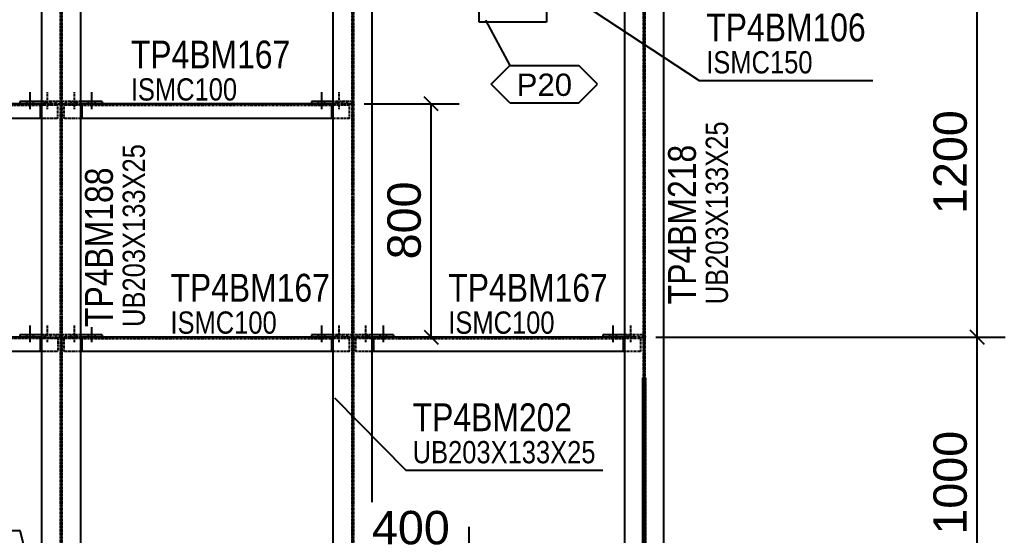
# Model space of a CAD drawing. Header units: millimetres. Extents: x 2102 to 21371, y 12217 to 26594.
# Drawn here: x 17990 to 21371, y 21641 to 23410 of the extents above; entities that cross this region are included whole.
import ezdxf

# ---------------------------------------------------------------- set-up
doc = ezdxf.new("R2010")
doc.units = ezdxf.units.MM
for name, pattern in [('CENTER', [12.7, 7.9375, -1.5875, 1.5875, -1.5875]), ('DXK_LINE_DOT2', [3.9198, 1.9599, -1.9599]), ('DXK_LINE_DOT5', [7.8785, 2.979, -0.9799, 0.9799, -0.9799, 0.9799, -0.9799])]:
    doc.linetypes.add(name, pattern=pattern)
for name, color, linetype in [('1', 7, 'Continuous'), ('2', 7, 'Continuous'), ('4', 7, 'Continuous'), ('6', 7, 'Continuous'), ('7', 7, 'Continuous'), ('8', 7, 'Continuous')]:
    doc.layers.add(name, color=color, linetype=linetype)
doc.styles.add('Arial', font='arial.ttf', dxfattribs={"height": 0.2})
doc.styles.add('Arial Narrow', font='ARIALN.TTF', dxfattribs={"height": 0.2})

# ---------------------------------------------------------------- blocks, each defined once
blk = doc.blocks.new('GridLine-116860372-116904 - 114867')
at = {"layer": '2', "color": 7, "linetype": 'DXK_LINE_DOT5'}
blk.add_line((23950.6, 12454.5), (23950.6, 27661.7), dxfattribs=at)
blk = doc.blocks.new('Part-116860372-115066 - 114867')
at = {"layer": '4', "linetype": 'Continuous'}
for points in [[(21450.6, 23565.8, -1), (21450.6, 23575.8, -1)], [(22700.6, 23565.8, -1), (22700.6, 23575.8, -1)]]:
    blk.add_hatch(color=4, dxfattribs=at).paths.add_polyline_path(points)
at = {"layer": '1', "color": 6, "linetype": 'DXK_LINE_DOT2'}
for p, q in [((21540.1, 23570.8), (21464.1, 23570.8)), ((21464.1, 23508.3), (21464.1, 23570.8)), ((21533.8, 23564.6), (21464.1, 23564.6)), ((21540.1, 23564.6), (22611.1, 23564.6)), ((22687, 23570.8), (22611.1, 23570.8)), ((22687, 23564.6), (22617.3, 23564.6)), ((22687, 23508.3), (22687, 23570.8)), ((21533.8, 23508.3), (21464.1, 23508.3)), ((22687, 23508.3), (22617.3, 23508.3))]:
    blk.add_line(p, q, dxfattribs=at)
at = {"layer": '2', "color": 2, "linetype": 'Continuous'}
for p, q in [((21533.8, 23564.6), (21540.1, 23564.6)), ((22611.1, 23570.8), (21540.1, 23570.8)), ((21540.1, 23570.8), (21540.1, 23508.3)), ((22611.1, 23570.8), (22611.1, 23508.3)), ((22617.3, 23564.6), (22611.1, 23564.6)), ((22617.3, 23508.3), (21533.8, 23508.3))]:
    blk.add_line(p, q, dxfattribs=at)
at = {"layer": '4', "color": 4, "linetype": 'CENTER'}
for p, q in [((21450.6, 23570.8), (21464.1, 23570.8)), ((21540.1, 23570.8), (22611.1, 23570.8)), ((22687, 23570.8), (22700.6, 23570.8))]:
    blk.add_line(p, q, dxfattribs=at)
at = {"layer": '4', "color": 4, "linetype": 'Continuous'}
for centre in [(21450.6, 23570.8), (22700.6, 23570.8)]:
    blk.add_circle(centre, 5, dxfattribs=at)
blk = doc.blocks.new('Part-116860372-114979 - 114867')
at = {"layer": '4', "linetype": 'Continuous'}
for points in [[(23950.6, 25065.8, -1), (23950.6, 25075.8, -1)], [(23950.6, 21315.8, -1), (23950.6, 21325.8, -1)]]:
    blk.add_hatch(color=4, dxfattribs=at).paths.add_polyline_path(points)
at = {"layer": '1', "color": 6, "linetype": 'DXK_LINE_DOT2'}
for p, q in [((24033.8, 25050.3), (23867.3, 25050.3)), ((23947, 25050.3), (23947, 21670)), ((23954.1, 25050.3), (23954.1, 21670)), ((23867.3, 21670), (24033.8, 21670))]:
    blk.add_line(p, q, dxfattribs=at)
at = {"layer": '2', "color": 2, "linetype": 'Continuous'}
for p, q in [((23867.3, 25050.3), (23867.3, 21670)), ((24033.8, 25050.3), (24033.8, 21670))]:
    blk.add_line(p, q, dxfattribs=at)
at = {"layer": '4', "color": 4, "linetype": 'CENTER'}
blk.add_line((23950.6, 25070.8), (23950.6, 21320.8), dxfattribs=at)
at = {"layer": '4', "color": 4, "linetype": 'Continuous'}
for centre in [(23950.6, 25070.8), (23950.6, 21320.8)]:
    blk.add_circle(centre, 5, dxfattribs=at)
blk = doc.blocks.new('Part-116860372-114978 - 114867')
at = {"layer": '4', "linetype": 'Continuous'}
for points in [[(22700.6, 25065.8, -1), (22700.6, 25075.8, -1)], [(22700.6, 21315.8, -1), (22700.6, 21325.8, -1)]]:
    blk.add_hatch(color=4, dxfattribs=at).paths.add_polyline_path(points)
at = {"layer": '1', "color": 6, "linetype": 'DXK_LINE_DOT2'}
for p, q in [((22697, 25057.3), (22697, 24987.6)), ((22697, 25057.3), (22704.1, 25057.3)), ((22704.1, 25057.3), (22704.1, 24987.6)), ((22697, 24981.3), (22697, 21410.3)), ((22704.1, 24981.3), (22704.1, 21410.3)), ((22697, 21404.1), (22697, 21334.4)), ((22704.1, 21404.1), (22704.1, 21334.4)), ((22704.1, 21334.4), (22697, 21334.4))]:
    blk.add_line(p, q, dxfattribs=at)
at = {"layer": '2', "color": 2, "linetype": 'Continuous'}
for p, q in [((22617.3, 21410.3), (22617.3, 24981.3)), ((22617.3, 24981.3), (22783.8, 24981.3)), ((22697, 24987.6), (22697, 24981.3)), ((22704.1, 24987.6), (22704.1, 24981.3)), ((22783.8, 24981.3), (22783.8, 21410.3)), ((22783.8, 21410.3), (22617.3, 21410.3)), ((22697, 21410.3), (22697, 21404.1)), ((22704.1, 21410.3), (22704.1, 21404.1))]:
    blk.add_line(p, q, dxfattribs=at)
at = {"layer": '4', "color": 4, "linetype": 'CENTER'}
blk.add_line((22700.6, 25070.8), (22700.6, 21320.8), dxfattribs=at)
at = {"layer": '4', "color": 4, "linetype": 'Continuous'}
for centre in [(22700.6, 25070.8), (22700.6, 21320.8)]:
    blk.add_circle(centre, 5, dxfattribs=at)
blk = doc.blocks.new('Part-116860372-115056 - 114867')
at = {"layer": '4', "linetype": 'Continuous'}
for points in [[(21450.6, 22565.8, -1), (21450.6, 22575.8, -1)], [(22700.6, 22565.8, -1), (22700.6, 22575.8, -1)]]:
    blk.add_hatch(color=4, dxfattribs=at).paths.add_polyline_path(points)
at = {"layer": '1', "color": 6, "linetype": 'DXK_LINE_DOT2'}
for p, q in [((21464.1, 22508.3), (21464.1, 22570.8)), ((21540.1, 22570.8), (21464.1, 22570.8)), ((22687, 22570.8), (22611.1, 22570.8)), ((22687, 22508.3), (22687, 22570.8)), ((21533.8, 22564.6), (21464.1, 22564.6)), ((21540.1, 22564.6), (22611.1, 22564.6)), ((22687, 22564.6), (22617.3, 22564.6)), ((21533.8, 22508.3), (21464.1, 22508.3)), ((22687, 22508.3), (22617.3, 22508.3))]:
    blk.add_line(p, q, dxfattribs=at)
at = {"layer": '2', "color": 2, "linetype": 'Continuous'}
for p, q in [((22611.1, 22570.8), (21540.1, 22570.8)), ((21540.1, 22570.8), (21540.1, 22508.3)), ((22611.1, 22570.8), (22611.1, 22508.3)), ((21533.8, 22564.6), (21540.1, 22564.6)), ((22617.3, 22564.6), (22611.1, 22564.6)), ((22617.3, 22508.3), (21533.8, 22508.3))]:
    blk.add_line(p, q, dxfattribs=at)
at = {"layer": '4', "color": 4, "linetype": 'CENTER'}
for p, q in [((21450.6, 22570.8), (21464.1, 22570.8)), ((21540.1, 22570.8), (22611.1, 22570.8)), ((22687, 22570.8), (22700.6, 22570.8))]:
    blk.add_line(p, q, dxfattribs=at)
at = {"layer": '4', "color": 4, "linetype": 'Continuous'}
for centre in [(21450.6, 22570.8), (22700.6, 22570.8)]:
    blk.add_circle(centre, 5, dxfattribs=at)
blk = doc.blocks.new('Part-116860372-114977 - 114867')
at = {"layer": '4', "linetype": 'Continuous'}
for points in [[(21450.6, 25065.8, -1), (21450.6, 25075.8, -1)], [(21450.6, 21315.8, -1), (21450.6, 21325.8, -1)]]:
    blk.add_hatch(color=4, dxfattribs=at).paths.add_polyline_path(points)
at = {"layer": '1', "color": 6, "linetype": 'DXK_LINE_DOT2'}
for p, q in [((21447, 25057.3), (21447, 24987.6)), ((21447, 25057.3), (21454.1, 25057.3)), ((21454.1, 25057.3), (21454.1, 24987.6)), ((21447, 24981.3), (21447, 21410.3)), ((21454.1, 24981.3), (21454.1, 21410.3)), ((21447, 21404.1), (21447, 21334.4)), ((21454.1, 21404.1), (21454.1, 21334.4)), ((21454.1, 21334.4), (21447, 21334.4))]:
    blk.add_line(p, q, dxfattribs=at)
at = {"layer": '2', "color": 2, "linetype": 'Continuous'}
for p, q in [((21367.3, 24981.3), (21367.3, 21410.3)), ((21533.8, 24981.3), (21367.3, 24981.3)), ((21447, 24987.6), (21447, 24981.3)), ((21454.1, 24987.6), (21454.1, 24981.3)), ((21533.8, 24981.3), (21533.8, 21410.3)), ((21533.8, 21410.3), (21367.3, 21410.3)), ((21447, 21410.3), (21447, 21404.1)), ((21454.1, 21410.3), (21454.1, 21404.1))]:
    blk.add_line(p, q, dxfattribs=at)
at = {"layer": '4', "color": 4, "linetype": 'CENTER'}
blk.add_line((21450.6, 25070.8), (21450.6, 21320.8), dxfattribs=at)
at = {"layer": '4', "color": 4, "linetype": 'Continuous'}
for centre in [(21450.6, 25070.8), (21450.6, 21320.8)]:
    blk.add_circle(centre, 5, dxfattribs=at)
blk = doc.blocks.new('Part-116860372-115055 - 114867')
at = {"layer": '4', "linetype": 'Continuous'}
for points in [[(20200.6, 22565.8, -1), (20200.6, 22575.8, -1)], [(21450.6, 22565.8, -1), (21450.6, 22575.8, -1)]]:
    blk.add_hatch(color=4, dxfattribs=at).paths.add_polyline_path(points)
at = {"layer": '1', "color": 6, "linetype": 'DXK_LINE_DOT2'}
for p, q in [((20214.1, 22570.8), (20214.1, 22508.3)), ((20290.1, 22570.8), (20214.1, 22570.8)), ((21361.1, 22570.8), (21437, 22570.8)), ((21437, 22570.8), (21437, 22508.3)), ((20283.8, 22564.6), (20214.1, 22564.6)), ((21361.1, 22564.6), (20290.1, 22564.6)), ((21437, 22564.6), (21367.3, 22564.6)), ((20283.8, 22508.3), (20214.1, 22508.3)), ((21437, 22508.3), (21367.3, 22508.3))]:
    blk.add_line(p, q, dxfattribs=at)
at = {"layer": '2', "color": 2, "linetype": 'Continuous'}
for p, q in [((21361.1, 22570.8), (20290.1, 22570.8)), ((20290.1, 22508.3), (20290.1, 22570.8)), ((21361.1, 22570.8), (21361.1, 22508.3)), ((20290.1, 22564.6), (20283.8, 22564.6)), ((21367.3, 22564.6), (21361.1, 22564.6)), ((21367.3, 22508.3), (20283.8, 22508.3))]:
    blk.add_line(p, q, dxfattribs=at)
at = {"layer": '4', "color": 4, "linetype": 'CENTER'}
for p, q in [((20200.6, 22570.8), (20214.1, 22570.8)), ((20290.1, 22570.8), (21361.1, 22570.8)), ((21437, 22570.8), (21450.6, 22570.8))]:
    blk.add_line(p, q, dxfattribs=at)
at = {"layer": '4', "color": 4, "linetype": 'Continuous'}
for centre in [(20200.6, 22570.8), (21450.6, 22570.8)]:
    blk.add_circle(centre, 5, dxfattribs=at)
blk = doc.blocks.new('Part-116860372-115057 - 114867')
at = {"layer": '4', "linetype": 'Continuous'}
for points in [[(22700.6, 22565.8, -1), (22700.6, 22575.8, -1)], [(23950.6, 22565.8, -1), (23950.6, 22575.8, -1)]]:
    blk.add_hatch(color=4, dxfattribs=at).paths.add_polyline_path(points)
at = {"layer": '1', "color": 6, "linetype": 'DXK_LINE_DOT2'}
for p, q in [((22714.1, 22508.3), (22714.1, 22570.8)), ((22790.1, 22570.8), (22714.1, 22570.8)), ((23937, 22570.8), (23861.1, 22570.8)), ((23937, 22508.3), (23937, 22570.8)), ((22783.8, 22564.6), (22714.1, 22564.6)), ((22790.1, 22564.6), (23861.1, 22564.6)), ((23937, 22564.6), (23867.3, 22564.6)), ((22783.8, 22508.3), (22714.1, 22508.3)), ((23937, 22508.3), (23867.3, 22508.3))]:
    blk.add_line(p, q, dxfattribs=at)
at = {"layer": '2', "color": 2, "linetype": 'Continuous'}
for p, q in [((23861.1, 22570.8), (22790.1, 22570.8)), ((22790.1, 22570.8), (22790.1, 22508.3)), ((23861.1, 22570.8), (23861.1, 22508.3)), ((22783.8, 22564.6), (22790.1, 22564.6)), ((23867.3, 22564.6), (23861.1, 22564.6)), ((23867.3, 22508.3), (22783.8, 22508.3))]:
    blk.add_line(p, q, dxfattribs=at)
at = {"layer": '4', "color": 4, "linetype": 'CENTER'}
for p, q in [((22700.6, 22570.8), (22714.1, 22570.8)), ((22790.1, 22570.8), (23861.1, 22570.8)), ((23937, 22570.8), (23950.6, 22570.8))]:
    blk.add_line(p, q, dxfattribs=at)
at = {"layer": '4', "color": 4, "linetype": 'Continuous'}
for centre in [(22700.6, 22570.8), (23950.6, 22570.8)]:
    blk.add_circle(centre, 5, dxfattribs=at)
blk = doc.blocks.new('Part-116860372-115065 - 114867')
at = {"layer": '4', "linetype": 'Continuous'}
for points in [[(20200.6, 23565.8, -1), (20200.6, 23575.8, -1)], [(21450.6, 23565.8, -1), (21450.6, 23575.8, -1)]]:
    blk.add_hatch(color=4, dxfattribs=at).paths.add_polyline_path(points)
at = {"layer": '1', "color": 6, "linetype": 'DXK_LINE_DOT2'}
for p, q in [((20290.1, 23570.8), (20214.1, 23570.8)), ((20214.1, 23508.3), (20214.1, 23570.8)), ((20283.8, 23564.6), (20214.1, 23564.6)), ((20290.1, 23564.6), (21361.1, 23564.6)), ((21437, 23570.8), (21361.1, 23570.8)), ((21437, 23564.6), (21367.3, 23564.6)), ((21437, 23508.3), (21437, 23570.8)), ((20283.8, 23508.3), (20214.1, 23508.3)), ((21437, 23508.3), (21367.3, 23508.3))]:
    blk.add_line(p, q, dxfattribs=at)
at = {"layer": '2', "color": 2, "linetype": 'Continuous'}
for p, q in [((20283.8, 23564.6), (20290.1, 23564.6)), ((21361.1, 23570.8), (20290.1, 23570.8)), ((20290.1, 23570.8), (20290.1, 23508.3)), ((21361.1, 23570.8), (21361.1, 23508.3)), ((21367.3, 23564.6), (21361.1, 23564.6)), ((21367.3, 23508.3), (20283.8, 23508.3))]:
    blk.add_line(p, q, dxfattribs=at)
at = {"layer": '4', "color": 4, "linetype": 'CENTER'}
for p, q in [((20200.6, 23570.8), (20214.1, 23570.8)), ((20290.1, 23570.8), (21361.1, 23570.8)), ((21437, 23570.8), (21450.6, 23570.8))]:
    blk.add_line(p, q, dxfattribs=at)
at = {"layer": '4', "color": 4, "linetype": 'Continuous'}
for centre in [(20200.6, 23570.8), (21450.6, 23570.8)]:
    blk.add_circle(centre, 5, dxfattribs=at)
blk = doc.blocks.new('Bolt-116860372-115734 - 114867')
at = {"layer": '1', "color": 1, "linetype": 'DXK_LINE_DOT2'}
for p, q in [((22643.3, 22548.3), (22643.3, 22620.8)), ((22629.5, 22570.8), (22629.5, 22580.8)), ((22629.5, 22564.6), (22629.5, 22570.8)), ((22657, 22570.8), (22657, 22580.8)), ((22657, 22564.6), (22657, 22570.8))]:
    blk.add_line(p, q, dxfattribs=at)
at = {"layer": '2', "color": 1, "linetype": 'Continuous'}
for p, q in [((22568.3, 22548.3), (22568.3, 22620.8)), ((22554.5, 22570.8), (22554.5, 22580.8)), ((22554.5, 22564.6), (22554.5, 22570.8)), ((22582, 22570.8), (22582, 22580.8)), ((22582, 22564.6), (22582, 22570.8))]:
    blk.add_line(p, q, dxfattribs=at)
blk = doc.blocks.new('Bolt-116860372-115732 - 114867')
at = {"layer": '1', "color": 1, "linetype": 'DXK_LINE_DOT2'}
for p, q in [((23893.3, 22548.3), (23893.3, 22620.8)), ((23879.5, 22570.8), (23879.5, 22580.8)), ((23879.5, 22564.6), (23879.5, 22570.8)), ((23907, 22570.8), (23907, 22580.8)), ((23907, 22564.6), (23907, 22570.8))]:
    blk.add_line(p, q, dxfattribs=at)
at = {"layer": '2', "color": 1, "linetype": 'Continuous'}
for p, q in [((23818.3, 22548.3), (23818.3, 22620.8)), ((23804.5, 22570.8), (23804.5, 22580.8)), ((23804.5, 22564.6), (23804.5, 22570.8)), ((23832, 22570.8), (23832, 22580.8)), ((23832, 22564.6), (23832, 22570.8))]:
    blk.add_line(p, q, dxfattribs=at)
blk = doc.blocks.new('Bolt-116860372-115730 - 114867')
at = {"layer": '1', "color": 1, "linetype": 'DXK_LINE_DOT2'}
for p, q in [((21507.9, 22548.3), (21507.9, 22620.8)), ((21494.1, 22570.8), (21494.1, 22580.8)), ((21494.1, 22564.6), (21494.1, 22570.8)), ((21521.6, 22570.8), (21521.6, 22580.8)), ((21521.6, 22564.6), (21521.6, 22570.8))]:
    blk.add_line(p, q, dxfattribs=at)
at = {"layer": '2', "color": 1, "linetype": 'Continuous'}
for p, q in [((21582.9, 22548.3), (21582.9, 22620.8)), ((21569.1, 22570.8), (21569.1, 22580.8)), ((21569.1, 22564.6), (21569.1, 22570.8)), ((21596.6, 22570.8), (21596.6, 22580.8)), ((21596.6, 22564.6), (21596.6, 22570.8))]:
    blk.add_line(p, q, dxfattribs=at)
blk = doc.blocks.new('Part-116860372-115409 - 114867')
at = {"layer": '1', "color": 6, "linetype": 'DXK_LINE_DOT2'}
for p, q in [((23944.3, 22396.6), (23944.3, 21670)), ((23944.3, 22396.6), (23956.8, 22396.6)), ((23956.8, 22396.6), (23956.8, 21670)), ((23944.3, 21695), (23956.8, 21695)), ((23944.3, 21670), (23956.8, 21670))]:
    blk.add_line(p, q, dxfattribs=at)
at = {"layer": '2', "color": 2, "linetype": 'Continuous'}
for p, q in [((23956.8, 22396.6), (23944.3, 22396.6)), ((23944.3, 22396.6), (23944.3, 21670)), ((23956.8, 21670), (23956.8, 22396.6)), ((23944.3, 21670), (23956.8, 21670))]:
    blk.add_line(p, q, dxfattribs=at)
blk = doc.blocks.new('Part-116860372-115413 - 114867')
at = {"layer": '1', "color": 6, "linetype": 'DXK_LINE_DOT2'}
for p, q in [((23944.3, 22165.4), (23956.8, 22165.4)), ((23944.3, 21934.6), (23956.8, 21934.6)), ((23944.3, 21805.9), (23956.8, 21805.9)), ((23944.3, 21657.5), (23944.3, 21670)), ((23956.8, 21656.3), (23944.3, 21656.3)), ((23956.8, 21657.5), (23956.8, 21670))]:
    blk.add_line(p, q, dxfattribs=at)
at = {"layer": '2', "color": 2, "linetype": 'Continuous'}
for p, q in [((23944.3, 21657.5), (23944.3, 21656.3)), ((23956.8, 21656.3), (23956.8, 21657.5))]:
    blk.add_line(p, q, dxfattribs=at)
blk = doc.blocks.new('Part-116860372-150017 - 114867')
at = {"layer": '1', "color": 6, "linetype": 'DXK_LINE_DOT2'}
blk.add_line((23519.3, 23977.1), (23256.8, 23977.1), dxfattribs=at)
at = {"layer": '2', "color": 2, "linetype": 'Continuous'}
for p, q in [((23244.3, 23920.8), (23244.3, 23977.1)), ((23244.3, 23977.1), (23256.8, 23977.1)), ((23531.8, 23977.1), (23519.3, 23977.1)), ((23531.8, 23977.1), (23531.8, 23920.8)), ((23531.8, 23920.8), (23244.3, 23920.8))]:
    blk.add_line(p, q, dxfattribs=at)
blk = doc.blocks.new('Part-116860372-115731 - 114867')
at = {"layer": '1', "color": 6, "linetype": 'DXK_LINE_DOT2'}
for p, q in [((23947, 22580.8), (23867.3, 22580.8)), ((23884.5, 22570.8), (23884.5, 22580.8)), ((23928.3, 22570.8), (23928.3, 22580.8))]:
    blk.add_line(p, q, dxfattribs=at)
at = {"layer": '2', "color": 2, "linetype": 'Continuous'}
for p, q in [((23867.3, 22580.8), (23774.5, 22580.8)), ((23774.5, 22580.8), (23774.5, 22570.8)), ((23867.3, 22570.8), (23861.1, 22570.8))]:
    blk.add_line(p, q, dxfattribs=at)
blk = doc.blocks.new('Part-116860372-115723 - 114867')
at = {"layer": '1', "color": 6, "linetype": 'DXK_LINE_DOT2'}
for p, q in [((21447, 23580.8), (21367.3, 23580.8)), ((21384.5, 23570.8), (21384.5, 23580.8)), ((21428.3, 23570.8), (21428.3, 23580.8)), ((21447, 23580.8), (21447, 23570.8))]:
    blk.add_line(p, q, dxfattribs=at)
at = {"layer": '2', "color": 2, "linetype": 'Continuous'}
for p, q in [((21367.3, 23580.8), (21274.5, 23580.8)), ((21274.5, 23580.8), (21274.5, 23570.8)), ((21367.3, 23570.8), (21361.1, 23570.8))]:
    blk.add_line(p, q, dxfattribs=at)
blk = doc.blocks.new('Part-116860372-115727 - 114867')
at = {"layer": '1', "color": 6, "linetype": 'DXK_LINE_DOT2'}
for p, q in [((22783.8, 22580.8), (22704.1, 22580.8)), ((22722.9, 22570.8), (22722.9, 22580.8)), ((22766.6, 22570.8), (22766.6, 22580.8))]:
    blk.add_line(p, q, dxfattribs=at)
at = {"layer": '2', "color": 2, "linetype": 'Continuous'}
for p, q in [((22876.6, 22580.8), (22783.8, 22580.8)), ((22790.1, 22570.8), (22783.8, 22570.8)), ((22876.6, 22580.8), (22876.6, 22570.8))]:
    blk.add_line(p, q, dxfattribs=at)
blk = doc.blocks.new('Part-116860372-115735 - 114867')
at = {"layer": '1', "color": 6, "linetype": 'DXK_LINE_DOT2'}
for p, q in [((21447, 22580.8), (21367.3, 22580.8)), ((21384.5, 22570.8), (21384.5, 22580.8)), ((21428.3, 22570.8), (21428.3, 22580.8)), ((21447, 22580.8), (21447, 22570.8))]:
    blk.add_line(p, q, dxfattribs=at)
at = {"layer": '2', "color": 2, "linetype": 'Continuous'}
for p, q in [((21367.3, 22580.8), (21274.5, 22580.8)), ((21274.5, 22580.8), (21274.5, 22570.8)), ((21367.3, 22570.8), (21361.1, 22570.8))]:
    blk.add_line(p, q, dxfattribs=at)
blk = doc.blocks.new('Part-116860372-115717 - 114867')
at = {"layer": '1', "color": 6, "linetype": 'DXK_LINE_DOT2'}
for p, q in [((21533.8, 23580.8), (21454.1, 23580.8)), ((21472.9, 23570.8), (21472.9, 23580.8)), ((21516.6, 23570.8), (21516.6, 23580.8))]:
    blk.add_line(p, q, dxfattribs=at)
at = {"layer": '2', "color": 2, "linetype": 'Continuous'}
for p, q in [((21626.6, 23580.8), (21533.8, 23580.8)), ((21540.1, 23570.8), (21533.8, 23570.8)), ((21626.6, 23580.8), (21626.6, 23570.8))]:
    blk.add_line(p, q, dxfattribs=at)
blk = doc.blocks.new('Bolt-116860372-115718 - 114867')
at = {"layer": '1', "color": 1, "linetype": 'DXK_LINE_DOT2'}
for p, q in [((21507.9, 23548.3), (21507.9, 23620.8)), ((21494.1, 23570.8), (21494.1, 23580.8)), ((21494.1, 23564.6), (21494.1, 23570.8)), ((21521.6, 23570.8), (21521.6, 23580.8)), ((21521.6, 23564.6), (21521.6, 23570.8))]:
    blk.add_line(p, q, dxfattribs=at)
at = {"layer": '2', "color": 1, "linetype": 'Continuous'}
for p, q in [((21582.9, 23548.3), (21582.9, 23620.8)), ((21569.1, 23570.8), (21569.1, 23580.8)), ((21569.1, 23564.6), (21569.1, 23570.8)), ((21596.6, 23570.8), (21596.6, 23580.8)), ((21596.6, 23564.6), (21596.6, 23570.8))]:
    blk.add_line(p, q, dxfattribs=at)
blk = doc.blocks.new('Bolt-116860372-115724 - 114867')
at = {"layer": '1', "color": 1, "linetype": 'DXK_LINE_DOT2'}
for p, q in [((21393.3, 23548.3), (21393.3, 23620.8)), ((21379.5, 23570.8), (21379.5, 23580.8)), ((21379.5, 23564.6), (21379.5, 23570.8)), ((21407, 23570.8), (21407, 23580.8)), ((21407, 23564.6), (21407, 23570.8))]:
    blk.add_line(p, q, dxfattribs=at)
at = {"layer": '2', "color": 1, "linetype": 'Continuous'}
for p, q in [((21318.3, 23548.3), (21318.3, 23620.8)), ((21304.5, 23570.8), (21304.5, 23580.8)), ((21304.5, 23564.6), (21304.5, 23570.8)), ((21332, 23570.8), (21332, 23580.8)), ((21332, 23564.6), (21332, 23570.8))]:
    blk.add_line(p, q, dxfattribs=at)
blk = doc.blocks.new('Part-116860372-115725 - 114867')
at = {"layer": '1', "color": 6, "linetype": 'DXK_LINE_DOT2'}
for p, q in [((22697, 23580.8), (22617.3, 23580.8)), ((22634.5, 23570.8), (22634.5, 23580.8)), ((22678.3, 23570.8), (22678.3, 23580.8)), ((22697, 23580.8), (22697, 23570.8))]:
    blk.add_line(p, q, dxfattribs=at)
at = {"layer": '2', "color": 2, "linetype": 'Continuous'}
for p, q in [((22617.3, 23580.8), (22524.5, 23580.8)), ((22524.5, 23580.8), (22524.5, 23570.8)), ((22617.3, 23570.8), (22611.1, 23570.8))]:
    blk.add_line(p, q, dxfattribs=at)
blk = doc.blocks.new('Bolt-116860372-115726 - 114867')
at = {"layer": '1', "color": 1, "linetype": 'DXK_LINE_DOT2'}
for p, q in [((22643.3, 23548.3), (22643.3, 23620.8)), ((22629.5, 23570.8), (22629.5, 23580.8)), ((22629.5, 23564.6), (22629.5, 23570.8)), ((22657, 23570.8), (22657, 23580.8)), ((22657, 23564.6), (22657, 23570.8))]:
    blk.add_line(p, q, dxfattribs=at)
at = {"layer": '2', "color": 1, "linetype": 'Continuous'}
for p, q in [((22568.3, 23548.3), (22568.3, 23620.8)), ((22554.5, 23570.8), (22554.5, 23580.8)), ((22554.5, 23564.6), (22554.5, 23570.8)), ((22582, 23570.8), (22582, 23580.8)), ((22582, 23564.6), (22582, 23570.8))]:
    blk.add_line(p, q, dxfattribs=at)
blk = doc.blocks.new('Bolt-116860372-115728 - 114867')
at = {"layer": '1', "color": 1, "linetype": 'DXK_LINE_DOT2'}
for p, q in [((22757.9, 22548.3), (22757.9, 22620.8)), ((22744.1, 22570.8), (22744.1, 22580.8)), ((22744.1, 22564.6), (22744.1, 22570.8)), ((22771.6, 22570.8), (22771.6, 22580.8)), ((22771.6, 22564.6), (22771.6, 22570.8))]:
    blk.add_line(p, q, dxfattribs=at)
at = {"layer": '2', "color": 1, "linetype": 'Continuous'}
for p, q in [((22832.9, 22548.3), (22832.9, 22620.8)), ((22819.1, 22570.8), (22819.1, 22580.8)), ((22819.1, 22564.6), (22819.1, 22570.8)), ((22846.6, 22570.8), (22846.6, 22580.8)), ((22846.6, 22564.6), (22846.6, 22570.8))]:
    blk.add_line(p, q, dxfattribs=at)
blk = doc.blocks.new('Part-116860372-115729 - 114867')
at = {"layer": '1', "color": 6, "linetype": 'DXK_LINE_DOT2'}
for p, q in [((21533.8, 22580.8), (21454.1, 22580.8)), ((21472.9, 22570.8), (21472.9, 22580.8)), ((21516.6, 22570.8), (21516.6, 22580.8))]:
    blk.add_line(p, q, dxfattribs=at)
at = {"layer": '2', "color": 2, "linetype": 'Continuous'}
for p, q in [((21626.6, 22580.8), (21533.8, 22580.8)), ((21540.1, 22570.8), (21533.8, 22570.8)), ((21626.6, 22580.8), (21626.6, 22570.8))]:
    blk.add_line(p, q, dxfattribs=at)
blk = doc.blocks.new('Part-116860372-115733 - 114867')
at = {"layer": '1', "color": 6, "linetype": 'DXK_LINE_DOT2'}
for p, q in [((22697, 22580.8), (22617.3, 22580.8)), ((22634.5, 22570.8), (22634.5, 22580.8)), ((22678.3, 22570.8), (22678.3, 22580.8)), ((22697, 22580.8), (22697, 22570.8))]:
    blk.add_line(p, q, dxfattribs=at)
at = {"layer": '2', "color": 2, "linetype": 'Continuous'}
for p, q in [((22617.3, 22580.8), (22524.5, 22580.8)), ((22524.5, 22580.8), (22524.5, 22570.8)), ((22617.3, 22570.8), (22611.1, 22570.8))]:
    blk.add_line(p, q, dxfattribs=at)
blk = doc.blocks.new('Bolt-116860372-115736 - 114867')
at = {"layer": '1', "color": 1, "linetype": 'DXK_LINE_DOT2'}
for p, q in [((21393.3, 22548.3), (21393.3, 22620.8)), ((21379.5, 22570.8), (21379.5, 22580.8)), ((21379.5, 22564.6), (21379.5, 22570.8)), ((21407, 22570.8), (21407, 22580.8)), ((21407, 22564.6), (21407, 22570.8))]:
    blk.add_line(p, q, dxfattribs=at)
at = {"layer": '2', "color": 1, "linetype": 'Continuous'}
for p, q in [((21318.3, 22548.3), (21318.3, 22620.8)), ((21304.5, 22570.8), (21304.5, 22580.8)), ((21304.5, 22564.6), (21304.5, 22570.8)), ((21332, 22570.8), (21332, 22580.8)), ((21332, 22564.6), (21332, 22570.8))]:
    blk.add_line(p, q, dxfattribs=at)
blk = doc.blocks.new('StraightDimension-116860372-123076 - 114867')
at = {"layer": '6', "color": 3, "linetype": 'Continuous'}
for p, q in [((24000.6, 22570.8), (25499.5, 22570.8)), ((25409.5, 22540.8), (25349.5, 22600.8)), ((25379.5, 21320.8), (25379.5, 22570.8)), ((25349.5, 21350.8), (25409.5, 21290.8)), ((24000.6, 21320.8), (25499.5, 21320.8))]:
    blk.add_line(p, q, dxfattribs=at)
at = {"color": 0}
blk.add_wipeout([(25364.5, 22198.2), (25154.5, 22198.2), (25154.5, 21693.5), (25364.5, 21693.5)], dxfattribs=at).dxf.layer = '6'
at = {"layer": '6', "color": 7, "style": 'Arial'}
blk.add_text('1000', height=143.26, rotation=90.0002, dxfattribs=at).set_placement((25334.5, 21723.5))
blk = doc.blocks.new('StraightDimension-116860372-123075 - 114867')
at = {"layer": '6', "color": 3, "linetype": 'Continuous'}
for p, q in [((25409.5, 24040.8), (25349.5, 24100.8)), ((24000.6, 24070.8), (25499.5, 24070.8)), ((25379.5, 22570.8), (25379.5, 24070.8)), ((24000.6, 22570.8), (25499.5, 22570.8)), ((25349.5, 22600.8), (25409.5, 22540.8))]:
    blk.add_line(p, q, dxfattribs=at)
at = {"color": 0}
blk.add_wipeout([(25364.5, 23573.2), (25154.5, 23573.2), (25154.5, 23068.5), (25364.5, 23068.5)], dxfattribs=at).dxf.layer = '6'
at = {"layer": '6', "color": 7, "style": 'Arial'}
blk.add_text('1200', height=143.26, rotation=90.0002, dxfattribs=at).set_placement((25334.5, 23098.5))
blk = doc.blocks.new('StraightDimension-116860372-126656 - 114867')
at = {"layer": '6', "color": 3, "linetype": 'Continuous'}
for p, q in [((23068.2, 23540.8), (23008.2, 23600.8)), ((22750.6, 23570.8), (23158.2, 23570.8)), ((23038.2, 22570.8), (23038.2, 23570.8)), ((22750.6, 22570.8), (23158.2, 22570.8)), ((23008.2, 22600.8), (23068.2, 22540.8))]:
    blk.add_line(p, q, dxfattribs=at)
at = {"color": 0}
blk.add_wipeout([(23023.2, 23267.6), (22813.2, 23267.6), (22813.2, 22874.1), (23023.2, 22874.1)], dxfattribs=at).dxf.layer = '6'
at = {"layer": '6', "color": 7, "style": 'Arial'}
blk.add_text('800', height=143.26, rotation=90.0002, dxfattribs=at).set_placement((22993.2, 22904.1))
blk = doc.blocks.new('StraightDimension-116860372-158491 - 114867')
at = {"layer": '6', "color": 3, "linetype": 'Continuous'}
for p, q in [((22700.6, 21370.8), (22700.6, 21757)), ((23200.6, 21370.8), (23200.6, 21757)), ((22730.6, 21667), (22670.6, 21607)), ((23170.6, 21607), (23230.6, 21667)), ((22700.6, 21637), (23200.6, 21637))]:
    blk.add_line(p, q, dxfattribs=at)
at = {"color": 0}
blk.add_wipeout([(23147.3, 21652), (23147.3, 21862), (22753.8, 21862), (22753.8, 21652)], dxfattribs=at).dxf.layer = '6'
at = {"layer": '6', "color": 7, "style": 'Arial'}
blk.add_text('400', height=143.26, dxfattribs=at).set_placement((22783.8, 21682))
blk = doc.blocks.new('Mark-116860372-116949 - 114867')
at = {"color": 0}
for points in [[(24310.5, 23497.4), (24210.5, 23497.4), (24210.5, 22711.6), (24310.5, 22711.6)], [(24173, 23396.7), (24048, 23396.7), (24048, 22711.6), (24173, 22711.6)]]:
    blk.add_wipeout(points, dxfattribs=at).dxf.layer = '8'
for points in [[(24310.5, 23497.4), (24210.5, 23497.4), (24210.5, 22711.6), (24310.5, 22711.6)], [(24173, 23396.7), (24048, 23396.7), (24048, 22711.6), (24173, 22711.6)]]:
    blk.add_wipeout(points, dxfattribs=at).dxf.layer = '8'
at = {"layer": '8', "color": 7, "style": 'Arial Narrow'}
for s, height, p in [('UB203X133X25', 95.443, (24310.5, 22711.6)), ('TP4BM218', 119.3, (24173, 22711.6))]:
    blk.add_text(s, height=height, rotation=90.0002, dxfattribs=at).set_placement(p)
blk = doc.blocks.new('Mark-116860372-129555 - 114867')
at = {"color": 0}
for points in [[(23796.3, 22722.6), (23796.3, 22847.6), (23111.2, 22847.6), (23111.2, 22722.6)], [(23567.9, 22585.1), (23567.9, 22685.1), (23111.2, 22685.1), (23111.2, 22585.1)]]:
    blk.add_wipeout(points, dxfattribs=at).dxf.layer = '8'
for points in [[(23796.3, 22722.6), (23796.3, 22847.6), (23111.2, 22847.6), (23111.2, 22722.6)], [(23567.9, 22585.1), (23567.9, 22685.1), (23111.2, 22685.1), (23111.2, 22585.1)]]:
    blk.add_wipeout(points, dxfattribs=at).dxf.layer = '8'
at = {"layer": '8', "color": 7, "style": 'Arial Narrow'}
for s, height, p in [('TP4BM167', 119.3, (23111.2, 22722.6)), ('ISMC100', 95.44, (23111.2, 22585.1))]:
    blk.add_text(s, height=height, dxfattribs=at).set_placement(p)
blk = doc.blocks.new('Mark-116860372-129567 - 114867')
at = {"color": 0}
for points in [[(21810.5, 23400), (21710.5, 23400), (21710.5, 22614.3), (21810.5, 22614.3)], [(21673, 23299.3), (21548, 23299.3), (21548, 22614.3), (21673, 22614.3)]]:
    blk.add_wipeout(points, dxfattribs=at).dxf.layer = '8'
for points in [[(21810.5, 23400), (21710.5, 23400), (21710.5, 22614.3), (21810.5, 22614.3)], [(21673, 23299.3), (21548, 23299.3), (21548, 22614.3), (21673, 22614.3)]]:
    blk.add_wipeout(points, dxfattribs=at).dxf.layer = '8'
at = {"layer": '8', "color": 7, "style": 'Arial Narrow'}
for s, height, p in [('UB203X133X25', 95.443, (21810.5, 22614.3)), ('TP4BM188', 119.3, (21673, 22614.3))]:
    blk.add_text(s, height=height, rotation=90.0002, dxfattribs=at).set_placement(p)
blk = doc.blocks.new('Mark-116860372-144248 - 114867')
at = {"layer": '8', "color": 7, "linetype": 'Continuous'}
for p in [(20430.1, 21741.4), (21439.2, 21059.8)]:
    blk.add_line(p, (21275.9, 21741.4), dxfattribs=at)
at = {"color": 0}
for points in [[(21145.2, 21908.9), (21145.2, 22033.9), (20460.1, 22033.9), (20460.1, 21908.9)], [(21245.9, 21771.4), (21245.9, 21871.4), (20460.1, 21871.4), (20460.1, 21771.4)]]:
    blk.add_wipeout(points, dxfattribs=at).dxf.layer = '8'
for points in [[(21145.2, 21908.9), (21145.2, 22033.9), (20460.1, 22033.9), (20460.1, 21908.9)], [(21245.9, 21771.4), (21245.9, 21871.4), (20460.1, 21871.4), (20460.1, 21771.4)]]:
    blk.add_wipeout(points, dxfattribs=at).dxf.layer = '8'
at = {"layer": '8', "color": 7, "style": 'Arial Narrow'}
for s, height, p in [('TP4BM187', 119.3, (20460.1, 21908.9)), ('UB203X133X25', 95.443, (20460.1, 21771.4))]:
    blk.add_text(s, height=height, dxfattribs=at).set_placement(p)
blk = doc.blocks.new('Mark-116860372-129570 - 114867')
at = {"layer": '8', "color": 7, "linetype": 'Continuous'}
for p, q in [((22623.9, 22310.7), (22928.5, 21999.5)), ((22928.5, 21999.5), (23774.2, 21999.5))]:
    blk.add_line(p, q, dxfattribs=at)
at = {"color": 0}
for points in [[(23643.5, 22167), (23643.5, 22292), (22958.5, 22292), (22958.5, 22167)], [(23744.2, 22029.5), (23744.2, 22129.5), (22958.5, 22129.5), (22958.5, 22029.5)]]:
    blk.add_wipeout(points, dxfattribs=at).dxf.layer = '8'
for points in [[(23643.5, 22167), (23643.5, 22292), (22958.5, 22292), (22958.5, 22167)], [(23744.2, 22029.5), (23744.2, 22129.5), (22958.5, 22129.5), (22958.5, 22029.5)]]:
    blk.add_wipeout(points, dxfattribs=at).dxf.layer = '8'
at = {"layer": '8', "color": 7, "style": 'Arial Narrow'}
for s, height, p in [('TP4BM202', 119.3, (22958.5, 22167)), ('UB203X133X25', 95.443, (22958.5, 22029.5))]:
    blk.add_text(s, height=height, dxfattribs=at).set_placement(p)
blk = doc.blocks.new('Mark-116860372-117053 - 114867')
at = {"layer": '8', "color": 7, "linetype": 'Continuous'}
for p, q in [((23686.8, 23999.6), (24187.3, 23671.5)), ((24187.3, 23671.5), (24932.3, 23671.5))]:
    blk.add_line(p, q, dxfattribs=at)
at = {"color": 0}
for points in [[(24902.3, 23839), (24902.3, 23964), (24217.3, 23964), (24217.3, 23839)], [(24674, 23701.5), (24674, 23801.5), (24217.3, 23801.5), (24217.3, 23701.5)]]:
    blk.add_wipeout(points, dxfattribs=at).dxf.layer = '8'
for points in [[(24902.3, 23839), (24902.3, 23964), (24217.3, 23964), (24217.3, 23839)], [(24674, 23701.5), (24674, 23801.5), (24217.3, 23801.5), (24217.3, 23701.5)]]:
    blk.add_wipeout(points, dxfattribs=at).dxf.layer = '8'
at = {"layer": '8', "color": 7, "style": 'Arial Narrow'}
for s, height, p in [('TP4BM106', 119.3, (24217.3, 23839)), ('ISMC150', 95.44, (24217.3, 23701.5))]:
    blk.add_text(s, height=height, dxfattribs=at).set_placement(p)
blk = doc.blocks.new('Mark-116860372-129533 - 114867')
at = {"color": 0}
for points in [[(22435.1, 23722.6), (22435.1, 23847.6), (21750, 23847.6), (21750, 23722.6)], [(22206.7, 23585.1), (22206.7, 23685.1), (21750, 23685.1), (21750, 23585.1)]]:
    blk.add_wipeout(points, dxfattribs=at).dxf.layer = '8'
for points in [[(22435.1, 23722.6), (22435.1, 23847.6), (21750, 23847.6), (21750, 23722.6)], [(22206.7, 23585.1), (22206.7, 23685.1), (21750, 23685.1), (21750, 23585.1)]]:
    blk.add_wipeout(points, dxfattribs=at).dxf.layer = '8'
at = {"layer": '8', "color": 7, "style": 'Arial Narrow'}
for s, height, p in [('TP4BM167', 119.3, (21750, 23722.6)), ('ISMC100', 95.44, (21750, 23585.1))]:
    blk.add_text(s, height=height, dxfattribs=at).set_placement(p)
blk = doc.blocks.new('Mark-116860372-129553 - 114867')
at = {"color": 0}
for points in [[(22604.9, 22722.6), (22604.9, 22847.6), (21919.9, 22847.6), (21919.9, 22722.6)], [(22376.6, 22585.1), (22376.6, 22685.1), (21919.9, 22685.1), (21919.9, 22585.1)]]:
    blk.add_wipeout(points, dxfattribs=at).dxf.layer = '8'
for points in [[(22604.9, 22722.6), (22604.9, 22847.6), (21919.9, 22847.6), (21919.9, 22722.6)], [(22376.6, 22585.1), (22376.6, 22685.1), (21919.9, 22685.1), (21919.9, 22585.1)]]:
    blk.add_wipeout(points, dxfattribs=at).dxf.layer = '8'
at = {"layer": '8', "color": 7, "style": 'Arial Narrow'}
for s, height, p in [('TP4BM167', 119.3, (21919.9, 22722.6)), ('ISMC100', 95.44, (21919.9, 22585.1))]:
    blk.add_text(s, height=height, dxfattribs=at).set_placement(p)
blk = doc.blocks.new('Text-116860372-160902 - 114867')
at = {"layer": '7', "color": 6, "linetype": 'Continuous'}
for p, q in [((23270.2, 23930.2), (23374.6, 23735)), ((23294.6, 23655), (23374.6, 23735)), ((23374.6, 23735), (23671.7, 23735)), ((23751.7, 23655), (23671.7, 23735)), ((23374.6, 23575), (23294.6, 23655)), ((23671.7, 23575), (23751.7, 23655)), ((23374.6, 23575), (23671.7, 23575))]:
    blk.add_line(p, q, dxfattribs=at)
at = {"color": 0, "linetype": 'Continuous'}
blk.add_wipeout([(23641.7, 23605), (23641.7, 23705), (23404.6, 23705), (23404.6, 23605)], dxfattribs=at).dxf.layer = '7'
at = {"layer": '7', "color": 7, "linetype": 'Continuous', "style": 'Arial'}
blk.add_text('P20', height=95.51, dxfattribs=at).set_placement((23404.6, 23605))

msp = doc.modelspace()

# ---------------------------------------------------------------- block references
at = {"xscale": 0.8, "yscale": 0.8, "zscale": 0.8}
for name in ['GridLine-116860372-116904 - 114867', 'Part-116860372-114977 - 114867', 'Part-116860372-114978 - 114867', 'Part-116860372-114979 - 114867', 'Part-116860372-150017 - 114867', 'Bolt-116860372-115724 - 114867', 'Bolt-116860372-115718 - 114867', 'Bolt-116860372-115726 - 114867', 'Part-116860372-115723 - 114867', 'Part-116860372-115717 - 114867', 'Part-116860372-115725 - 114867', 'Part-116860372-115065 - 114867', 'Part-116860372-115066 - 114867', 'Bolt-116860372-115736 - 114867', 'Bolt-116860372-115730 - 114867', 'Bolt-116860372-115734 - 114867', 'Bolt-116860372-115728 - 114867', 'Bolt-116860372-115732 - 114867', 'Part-116860372-115055 - 114867', 'Part-116860372-115735 - 114867', 'Part-116860372-115056 - 114867', 'Part-116860372-115729 - 114867', 'Part-116860372-115733 - 114867', 'Part-116860372-115057 - 114867', 'Part-116860372-115727 - 114867', 'Part-116860372-115731 - 114867', 'Part-116860372-115409 - 114867', 'Part-116860372-115413 - 114867']:
    msp.add_blockref(name, (971.5, 4264.2), dxfattribs=at)

# ---------------------------------------------------------------- next in the draw order: block references
for name in ['Mark-116860372-129533 - 114867', 'StraightDimension-116860372-126656 - 114867', 'Mark-116860372-129567 - 114867', 'Mark-116860372-129553 - 114867', 'StraightDimension-116860372-123076 - 114867', 'Mark-116860372-129570 - 114867', 'Mark-116860372-144248 - 114867', 'StraightDimension-116860372-158491 - 114867']:
    msp.add_blockref(name, (971.5, 4264.2), dxfattribs=at)

# ---------------------------------------------------------------- next in the draw order: block references
for name in ['StraightDimension-116860372-123075 - 114867', 'Mark-116860372-129555 - 114867']:
    msp.add_blockref(name, (971.5, 4264.2), dxfattribs=at)

# ---------------------------------------------------------------- next in the draw order: block references
for name in ['Mark-116860372-117053 - 114867', 'Mark-116860372-116949 - 114867']:
    msp.add_blockref(name, (971.5, 4264.2), dxfattribs=at)

# ---------------------------------------------------------------- next in the draw order: block references
msp.add_blockref('Text-116860372-160902 - 114867', (971.5, 4264.2), dxfattribs=at)

doc.saveas('drawing.dxf')
